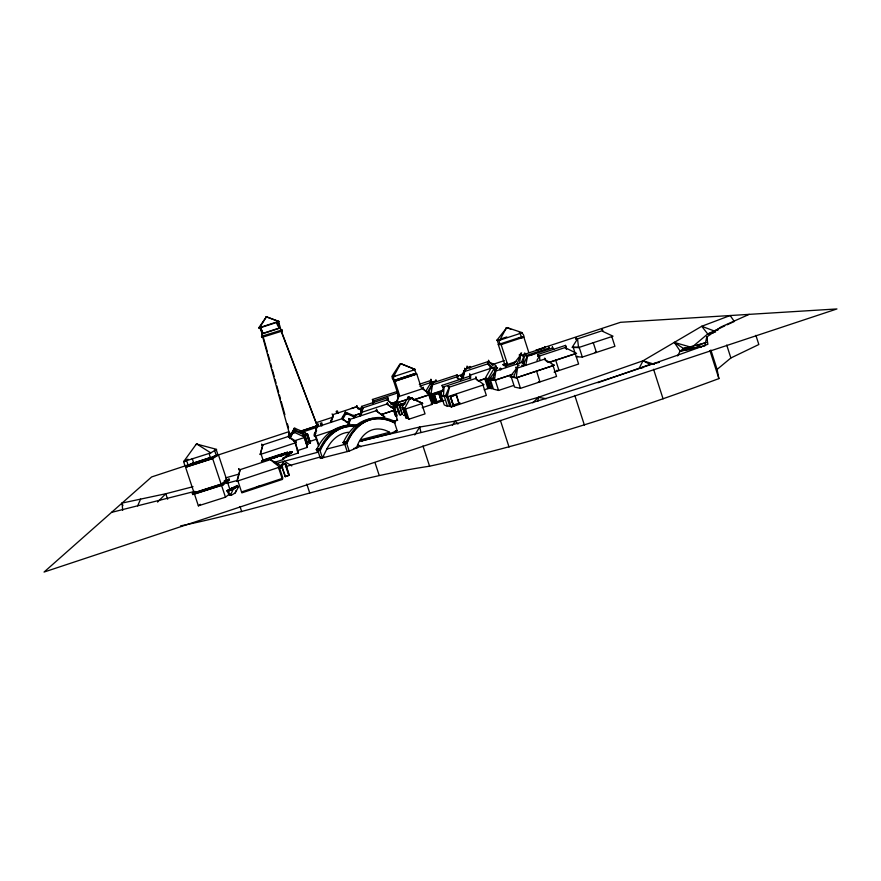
<?xml version="1.0" encoding="UTF-8"?>
<svg xmlns="http://www.w3.org/2000/svg" width="881" height="881" viewBox="0 0 881 881"><rect width="100%" height="100%" fill="white"/><g stroke="black" fill="none" stroke-linecap="round" stroke-linejoin="round"><path stroke-width="1.32" d="M537.608 354.636L538.258 356.706L537.553 354.614L565.492 345.396L566.186 347.488L565.492 345.396M282.713 458.153L298.384 452.966L295.575 443.066M444.068 386.704L439.971 395.129L443.407 396.472L444.068 386.704L469.529 378.301M468.031 367.003L467.018 366.089L466.732 367.432M296.082 442.636L288.175 436.536L262.857 444.894L260.192 454.497L296.082 442.636L296.181 441.403L288.197 436.425M537.961 401.152L538.324 397.331L643.031 360.781L701.728 326.278L730.173 315.53L734.302 321.477L727.144 324.792M295.498 428.618L295.355 430.049L305.498 434.818L305.476 432.692L295.498 428.618L293.946 429.124L289.232 437.13M289.827 438.65L292.999 432.989L294.628 432.461L294.794 430.952L305.013 435.082M293.946 429.124L290.664 436.106M292.999 432.989L293.197 431.47L294.794 430.952M523.259 363.699L524.239 356.188L548.411 348.215M346.222 412.66L345.308 411.757L344.978 413.002M516.178 377.883L517.488 368.06L544.37 359.184L554.303 365.274L516.178 377.883L509.978 376.826L517.753 366.925M519.614 362.961L520.594 355.605L544.271 347.797M491.08 379.27L492.92 379.645L492.027 379.931L495.585 370.978L489.109 379.348L494.428 380.427L495.805 371.011L521.552 362.509L525.726 365.108M290.168 436.062L290.003 433.089M237.87 480.839L241.846 492.864L282.438 479.407L282.724 477.645L279.2 466.974M432.461 384.887L428.034 392.992L430.974 394.214L432.461 384.887L456.347 377.013L460.686 379.986M281.667 478.647L282.548 478.735L282.239 477.799L282.129 478.471L241.526 491.917M288.803 436.591L288.693 433.485L289.1 434.74M283.517 455.18L283.528 454.607L281.435 455.664M279.673 467.095L270.346 459.662L240.106 469.661L236.758 481.29L279.673 467.095L280.037 465.256L270.39 459.497M526.012 364.062L527.554 356.265L552.057 348.182L554.16 349.603M281.491 455.84L283.594 454.783M442.097 385.327L442.78 387.42L442.13 385.36L469.969 376.132L470.652 378.213L469.969 376.132M361.177 414.995L361.772 412.308L386.935 404.005L395.338 409.918L381.33 414.544L394.281 410.216M278.429 456.226L268.463 459.508M373.335 403.399L373.929 400.789L396.957 393.19L398.873 394.666M348.579 425.457L349.988 419.345L376.055 410.744L384.7 416.9L380.878 418.167M470.058 378.83L470.961 374.877L490.915 368.302L484.913 378.786L487.722 379.359L491.532 378.103M462.966 378.852L464.694 371.463L487.744 363.864L492.083 366.97M276.667 457.437L276.711 456.854L274.52 457.955M331.399 421.944L333.183 414.533L356.365 406.89L361.783 410.788M362.223 411.383L363.082 407.782L387.089 399.864L395.007 406.086L391.208 407.341M447.108 396.935L449.486 387.1L475.542 378.5L484.043 384.733L447.108 396.935L445.279 396.241L449.31 387.045M237.749 479.242L240.194 469.485M337.489 428.893L314.517 436.48L316.874 427.01L342.081 418.695L349.228 423.926M262.901 444.773L260.192 454.497M398.597 396.604L395.04 404.985L396.12 405.745L398.597 396.604L422.693 388.664L430.269 394.468L413.828 399.897M271.667 458.66L271.722 458.076L268.518 459.32M270.236 458.439L286.38 452.581M315.266 435.027L314.396 435.313L316.863 426.911M331.201 420.953L333.183 414.533M347.973 425.501L349.933 419.257M360.549 415.865L361.772 412.308M235.238 492.908L238.233 487.369L237.231 485.519L226.88 490.761L229.28 494.891L231.263 495.342L235.238 492.908L235.976 490.673M322.039 423.992C322.644 421.592 318.801 423.442 321.058 424.466M337.665 411.967C338.128 409.522 334.56 411.856 336.983 412.407M354.019 417.836C356.155 415.579 352.048 414.07 353.699 416.856M499.593 368.853L500.441 368.115L501.41 368.985M525.715 353.975L525.142 354.614M516.949 363.919L520.594 355.605M516.74 369.194L513.381 377.398L514.306 377.101L511.101 376.561L514.504 387.067L520.484 388.345L556.55 376.418L553.059 365.615L516.982 377.542L520.484 388.345M521.497 362.245L523.997 356.177M294.54 431.205C295.091 428.97 291.666 430.952 293.891 431.591M409.236 397.661C409.896 395.547 406.394 397.012 408.355 398.036M137.634 505.881L140.586 499.131M460.884 379.645L464.694 371.463M359.47 415.634L363.082 407.782M372.905 402.958L373.929 400.789M523.622 363.974L527.312 356.243M348.491 432.252A51.924 34.811 77.1 0 0 326.84 449.046L322.435 457.9L319.88 450.158M677.643 355.935L680.143 351.079L683.546 348.524L705.879 342.698M654.374 364.271L643.031 360.781L639.154 368.28L597.935 382.706M404.148 409.445L409.72 398.917L411.416 398.355L422.649 403.333L404.148 409.445L401.703 407.793L407.892 397.926L409.72 398.917M393.477 376.705L400.481 363.996L401.571 363.677L399.809 364.249L392.067 376.154L393.477 376.705L415.314 369.524L401.163 363.82L400.216 364.095M506.685 327.809L496.884 340.209L499.692 340.187L506.344 327.974L507.599 327.545M342.5 419.797L345.517 414.279L347.114 413.751L354.019 416.9M487.722 379.359L493.944 368.732L496.51 369.602M289.75 437.306L293.197 431.47M536.914 360.406L539.557 355.99L565.062 347.577L576.559 353.38L549.237 362.41M425.765 391.274L431.04 382.464L419.797 386.164M342.048 417.704L344.845 413.09L345.517 414.279M432.296 384.193L426.856 393.102L429.41 392.265M266.227 317.028L258.739 327.875L259.366 328.073L266.238 317.039C269.355 316.004 264.08 317.766 266.37 316.962M414.753 434.95L419.752 427.021L455.114 421.14L538.324 397.331L546.297 398.708M577.54 338.866L572.099 347.444L578.564 347.577L613.022 336.201L601.701 330.893L577.54 338.866L578.564 347.577M452.382 425.314L455.114 421.14L457.933 424.047M196.937 444.134L216.627 449.365L210.79 452.878L183.689 461.6L196.089 444.409M316.609 430.6L314.242 433.904L314.517 436.48M330.43 421.129L332.633 418.079M314.396 435.313L315.993 433.1M347.268 425.622L349.515 422.539M210.119 452.977C208.169 451.601 210.603 461.248 212.222 458.583M210.933 459.067L188.005 466.368L193.699 462.977L192.223 458.527M278.848 468.461L284.321 461.248L318.647 452.019M466.666 368.181L460.499 376.275L462.646 376.749L465.597 368.93L488.206 361.562C497.291 365.813 496.124 365.813 496.245 366.694M513.898 363.611L521.464 353.931M492.027 379.931L493.712 377.828M284.464 457.602L282.702 459.662L273.892 462.569M289.607 453.407L292.107 452.283L287.052 454.86L282.702 459.662L292.107 452.283L291.908 451.678L279.475 455.169L286.854 452.911L287.063 453.517M157.578 502.071L165.771 493.756L193.038 486.697M532.752 402.859L538.324 397.331M322.215 425.655L321.356 425.93M692.752 346.574L707.729 333.943L724.766 325.904M180.539 525.891C264.245 508.855 344.923 478.824 429.576 466.203C528.148 444.641 624.376 413.729 718.896 378.599L717.09 369.414L730.867 357.983L758.827 344.515L755.887 335.331M194.426 493.933L198.368 505.826L225.459 497.192L229.159 494.274M198.368 505.826L200.394 504.317M194.547 491.95L192.355 493.47L192.73 494.615L223.157 484.891L229.489 480.211L229.115 479.088L225.239 480.332M192.355 493.47L222.783 483.746L229.115 479.088M191.915 463.494L185.583 467.271L194.04 492.787L221.131 484.121L226.769 479.991L218.477 454.948L193.181 463.087M236.493 486.863L233.575 488.801L231.406 488.052M457.096 374.899L457.724 376.837L457.096 374.899L430.93 383.521L431.558 385.471L430.93 383.521M185.583 467.271L212.673 458.56L218.477 454.948M212.09 458.329L216.12 455.818M236.515 487.193C229.655 487.358 227.617 493.173 237.947 486.037M234.181 488.856L234.842 488.206L228.432 490.398L228.686 491.08L232.055 489.682M236.593 487.402L237.22 486.775M227.375 490.607C240.216 484.01 222.871 492.259 228.564 490.717M230.943 489.142L236.097 487.127M183.689 461.6L187.939 459.155M395.106 380.151C392.871 382.046 390.646 375.702 393.367 375.791M498.602 344.493L499.99 344.042L498.624 339.681L497.181 340.143L498.591 344.482L499.175 344.273M522.059 337.654C528.182 336.223 515.903 327.534 522.059 337.654L519.162 337.709L520.208 337.346M197.036 444.178C199.348 443.385 192.708 445.588 197.036 444.178L210.79 452.878M187.576 466.512C188.93 457.878 180.098 460.069 186.243 466.963M216.197 449.574L214.512 450.147L216.308 455.73L218.048 455.136L216.208 449.563L215.471 449.762M520.638 333.249L521.189 333.04M212.629 458.516L221.131 484.121M284.662 454.354L287.669 452.823L287.47 452.217L267.384 459.067M394.259 376.374C390.856 377.938 397.045 381.98 395.932 380.834M395.084 376.132L393.598 376.627M415.447 374.414C418.001 374.987 413.585 368.765 414.312 369.778M415.017 369.591L414.433 369.8M749.191 314.363L720.944 326.972L706.716 337.027L704.855 345.881L680.143 351.079L674.284 342.412L691.75 347.422M231.956 488.294L236.967 486.103M507.511 327.589L506.795 327.842M317.843 450.687L320.387 458.417L349.239 451.072L357.631 447.493L357.157 446.061A43.147 28.335 76.8 0 1 389.534 432.285L389.986 433.683L361.408 441.073L360.957 439.707L389.534 432.285M389.986 433.683L397.155 430.622L394.677 423.056A66.978 43.929 77.2 0 0 362.994 422.957M505.881 328.106L507.269 327.666L522.4 332.71L499.692 340.187M401.318 405.403L400.481 405.667M320.387 458.417L323.999 456.887M361.408 441.073L363.809 440.06M351.486 434.19A66.978 43.929 77.2 0 0 346.651 443.209L347.103 443.088A66.989 43.929 77.2 0 1 395.129 422.946L395.162 421.151L394.622 421.371A70.028 45.911 77.3 0 0 346.574 441.458L342.951 442.482L343.975 443.903M354.889 426.129A68.244 45.669 77.4 0 0 320.508 449.993L319.979 448.396A69.467 46.484 77.4 0 1 356.739 424.95M342.951 442.482L346.574 441.458M320.508 449.993L316.797 451.039L316.268 449.442L319.979 448.396M228.267 490.893L233.487 488.724L230.8 494.417L229.28 494.891L228.267 490.893L226.88 490.761M523.314 337.269L522.697 337.478M279.431 328.261C281.149 328.745 275.004 324.087 277.251 321.862C280.455 320.783 278.066 329.637 279.85 327.853M279.068 328.106C275.103 317.567 279.629 321.851 280.764 330.078M502.478 344.13L500.045 344.042M187.708 466.545L186.034 467.073M259.763 327.567L260.644 327.291L259.818 327.556L262.131 333.646L262.67 333.459L260.655 327.28M263.1 333.58L260.622 327.622L262.373 333.822M193.38 463.12L191.893 463.56L192.598 463.296M262.23 461.049L266.921 459.32M262.34 461.358L267.02 459.629M268.364 459.408L271.877 458.109M500.067 340L500.749 339.78M285.422 476.291L287.647 475.476M285.521 463.681L281.358 465.102L285.169 476.632L289.32 475.211L285.521 463.681L288.968 475.244M285.169 476.632L289.32 475.211M277.746 321.719L277.008 321.95M287.47 452.217L280.136 455.169M286.854 452.911L279.486 455.873L285.763 453.275M291.908 451.678L284.486 454.343L287.052 454.86M284.519 454.651L290.807 452.041L271.766 458.516M696.893 345.66L705.89 342.566M412.848 369.381L413.464 369.161L412.671 369.447M266.591 316.94L279.189 321.62L259.366 328.073M184.999 461.06L185.979 460.763M185.197 461.104L184.206 461.391M406.46 417.418L408.883 419.213L425.038 413.872L421.68 403.597M440.974 394.886L444.244 404.919L447.526 406.394L449.993 405.579M453.605 404.974L460.003 402.859M557.574 370.549L558.136 370.394M490.155 379.083L493.426 389.149L498.569 390.437L513.568 385.482M554.083 372.145L578.608 364.029L573.168 347.169L577.969 347.268M451.413 406.978L448.011 396.538L446.403 395.932L449.773 406.251L451.413 406.978L486.345 395.415L482.964 384.986M453.429 406.284L450.576 396.582L453.814 406.24M459.232 404.357L456.413 394.424L450.202 396.395L453.539 406.328M256.657 486.995L260.391 485.761M500.617 338.976L506.828 336.938M498.294 344.548L501.124 344.592L507.555 364.393L504.637 364.062L498.294 344.548L519.427 337.588M501.124 344.592L523.832 337.115L528.633 351.96M398.851 396.89L393.521 380.614L415.006 373.533L416.79 374.051L421.36 388.036M396.428 379.733L413.541 374.095L415.061 374.546L396.472 380.658M393.521 380.614L394.963 381.242L416.79 374.051M372.685 400.315L372.432 399.478L397.738 391.329M419.301 384.292L430.567 380.57L432.604 382.112M351.299 408.476L355.054 407.231M432.13 382.101L435.401 381.021M361.794 407.286L361.529 406.427L387.827 397.738L388.455 399.699M210.394 457.569L151.609 476.951L44.05 572.055L836.95 308.945L620.532 322.303L535.637 350.308M213.004 456.699L288.759 431.723M316.191 422.671L333.172 417.076M357.994 408.883L361.915 407.595L361.529 406.416M457.261 376.154L462.492 374.425M492.534 364.514L504.284 360.637M536.342 350.319L542.74 348.215M531.177 354.966L533.754 354.118M300.983 431.073L318.162 425.402M492.072 367.917L495.54 366.771L497.578 368.225M288.373 435.302L290.961 434.454M300.036 431.459L318.173 425.468L317.909 423.838L318.327 425.105M514.328 363.236L506.619 365.78L503.359 365.395L503.073 364.525L507.115 363.247M301.754 432.318L317.303 427.186M503.073 364.525L506.322 364.888L516.376 361.485M355.23 415.171L360.395 413.464M353.843 415.678L361.419 413.178M392.111 403.157L397.287 401.439M390.768 403.674L397.078 401.593M391.616 404.016L396.692 402.342M392.375 404.038L396.296 402.771L391.142 404.511M408.101 399.104L397.694 402.54L399.996 405.866L404.853 404.258M391.924 404.676L395.602 403.531L399.17 414.235L400.15 414.995L402.463 414.268L399.534 405.326M406.868 399.699L397.76 402.518M395.426 403.883L392.893 404.72L395.426 403.883L396.417 406.912L393.983 407.639M306.775 434.19L307.524 433.937L310.464 443.066L309.716 443.308L306.775 434.19L309.716 443.308M303.031 435.632L305.498 434.818M306.786 434.421L307.59 434.157L310.464 443.066M304.11 435.588L305.112 435.258L304.11 435.919M346.288 422.164L350.021 420.931M396.054 404.709L397.001 405.359L400.888 404.082M415.105 399.39L429.322 394.699L432.461 404.313L422.186 407.705M430.974 394.214L442.328 390.459M396.12 405.745L405.678 402.716M399.996 405.866L399.589 404.831L404.522 403.278M432.945 394.126L443.077 390.823L432.945 394.126L435.875 403.124M436.293 403.069L433.364 394.347L442.427 391.384M441.194 391.836L433.364 394.347M434.091 394.545L439.013 392.992L434.091 394.545L436.888 402.87L434.179 394.589M293.615 441.084L305.024 437.317L305.035 434.983L308.02 444.398L307.006 444.729L304.452 436.965M394.259 407.837L396.769 407.088L394.325 407.892M437.053 402.738L434.443 394.732L438.826 393.355L441.436 401.362L438.826 393.355M478.471 380.823L486.158 378.29L489.362 388.136L492.237 388.851L488.988 378.852L486.334 378.323L478.735 380.834M486.797 379.006L486.026 379.259L487.512 379.149M486.675 379.138L487.457 378.885M346.42 425.941L348.975 425.105M402.848 408.52L403.905 408.178M406.934 417.429L405.855 417.77L402.738 408.244L403.894 408.266M404.269 408.421L403.212 408.773L406.273 418.079L407.33 417.726L404.588 409.357M395.591 412.242L399.181 411.053M443.407 396.472L446.645 395.316M512.709 374.326L495.21 380.107L498.569 390.437M549.502 362.223L575.271 353.71M307.425 442.218L316.158 439.322M494.428 380.427L512.676 374.392M431.15 401.989L433.562 401.185M309.694 443.055L310.442 442.813M450.576 396.582L456.226 394.798L450.687 396.626M306.995 444.354L307.998 444.002M441.172 400.172L433.419 402.738L430.313 393.234L431.822 393.84L434.961 403.465L444.2 400.403M267.527 458.605L280.202 454.409L282.713 455.048M577.661 356.32L576.262 356.75L582.33 357.08L614.927 346.31L611.777 336.52M266.822 459.32L279.563 455.114L282.074 455.752M269.355 458.737L262.12 460.598L267.626 458.605L261.382 461.336L266.789 459.728M267.945 459.375L284.574 453.88M271.656 458.583L290.906 452.349M276.766 457.041L274.63 457.547M297.073 450.764L307.392 447.35L304.319 435.577M594.961 352.543L595.644 352.29M484.198 389.843L489.748 388.08L486.675 378.731L485.905 378.984L488.977 388.334M393.664 421.536L397.562 420.248L393.311 407.297M258.739 327.875L278.825 321.334M261.657 333.778L262.945 336.146L261.657 333.778L280.015 327.798L281.072 330.232L281.931 329.957L282.272 331.014L281.116 331.146L317.226 425.71L281.413 331.278M263.188 333.547L280.323 327.974M263.287 337.192L261.877 337.412L261.525 336.344L281.931 329.957M261.525 336.344L262.945 336.146M261.877 337.412L282.272 331.014M414.147 373.83C416.339 373.181 412.209 374.469 414.312 373.841M224.237 480.806L226.769 479.991M195.714 493.514L221.516 485.266L225.459 497.192M260.424 327.699L261.073 327.479M696.937 345.859L700.836 344.691M264.201 460.3L266.469 459.64M237.121 480.519L226.615 483.35M278.848 468.538L282.757 467.415M285.367 466.666L320.585 456.909M225.58 477.887L238.63 474.187M276.48 463.461L284.321 461.248L291.776 465.917M355.803 447.394C475.597 422.131 592.935 386.307 707.895 344.273L706.716 337.027L707.091 339.703M393.102 421.691L395.162 421.151M277.339 322.193L278.143 321.928M498.613 339.67L497.258 340.132M316.268 449.442L319.484 448.605M343.491 444.112L347.103 443.088M395.14 431.15L397.155 430.622M326.84 449.046L345.044 444.321M353.699 448.495L357.631 447.493M111.535 512.39L194.866 491.356M715.57 332.038L707.729 333.943L701.728 326.278L714.028 330.893L717.971 330.1M359.646 441.183L419.752 427.021L420.898 432.362M217.992 455.147L216.308 455.73M659.417 362.322L650.167 364.415L639.154 368.28L643.185 367.564M122.679 510.418L122.063 503.073L165.771 493.756L167.654 499.208M470.102 368.005C467.855 368.225 470.047 365.031 470.652 367.201M500.771 369.921L499.868 369.734M712.971 333.04L707.729 333.943L710.438 334.472M680.143 351.079L693.413 348.832M654.176 363.842L650.167 364.415L643.031 360.781M674.284 342.412L683.546 348.524L687.059 348.05M281.358 465.102L285.521 476.599M281.777 465.245L285.125 464.034L288.252 473.857M683.546 348.524L701.21 346.971M507.269 327.666L510.782 329.23M519.261 332.842L521.354 332.754M520.671 337.181L523.832 337.115M595.424 352.389L596.415 352.422L593.254 342.643M354.746 416.405L355.726 417.275M430.886 382.96L430.291 382.761M552.101 365.075L554.303 365.274M227.496 490.97L228.686 491.08M556.374 370.416L557.64 370.56M487.744 363.864L491.532 367.917M539.932 381.847L536.562 371.077M538.368 381.869L539.359 382.035M463.428 376.495L461.391 376.044L462.206 378.555M401.097 363.809L415.314 369.524M487.336 388.136L487.964 388.598L484.77 378.742M430.567 380.57L432.373 382.189M521.618 352.863L520.429 353.435L521.067 354.426M440.599 392.541L441.799 396.241M440.852 392.684L441.987 395.877M266.723 316.874L279.189 321.62M422.693 388.664L427.759 392.97M428.794 393.851L430.269 394.468M355.021 416.184L346.409 412.572L347.114 413.751M441.601 401.229L438.903 392.959M409.555 397.375L422.649 403.333M294.628 432.461L305.024 437.317M434.961 403.465L432.153 402.132L429.465 393.906M431.139 403.674L432.461 404.313M357.664 444.586L361.023 446.733M349.691 423.662L342.081 418.695M399.038 405.128L402.11 414.389M356.309 406.824L362.278 410.865M336.916 413.354C339.967 414.081 336.52 410.072 336.784 413.2M497.578 367.873L496.3 367.95L496.366 369.227M491.246 367.311L490.177 367.234L489.825 368.247M517.852 366.397L517.576 364.91L519.173 365.252M386.847 403.939L395.338 409.918M395.007 406.086L387.089 399.864M236.846 485.739L238.233 487.369M407.33 417.726L406.251 418.068L403.135 408.509M228.972 493.041L231.263 495.342M488.019 361.54L493.085 365.571M545.075 359.988L548.037 362.476M396.56 419.4L397.562 420.248M476.258 379.27L478.086 380.911M384.7 416.9L376.055 410.744M457.173 377.839L458.825 379.513M565.062 347.577L566.648 349.416M464.75 368.831L464.628 368.225L465.047 369.546M544.91 347.819L544.557 346.53L544.777 347.543M464.981 369.436L464.926 368.93M320.794 425.545L321.268 424.202L322.446 425.005M431.624 381.88L430.578 381.352L430.06 382.398M524.173 354.272L524.624 352.995L525.726 353.755M523.27 365.703L522.059 365.086L521.453 366.298M372.443 399.467L373.048 401.34M376.462 409.313L376.958 410.843L376.771 410.161M356.739 405.634L357.179 406.978M262.098 445.357L261.69 444.079L262.109 445.224M388.433 399.633L387.816 397.749M544.876 358.677L545.229 359.305L544.7 358.082M315.905 426.811L315.673 426.151L316.169 427.626M239.037 469.364L238.729 468.604L239.18 469.826M238.993 469.617L239.236 470.025M436.04 380.416C435.291 378.522 436.723 382.431 435.941 380.46M271.183 458.737C270.346 456.567 272.042 461.27 271.172 458.979M521.993 361.838L522.356 362.642L521.937 361.639M361.882 407.551L362.168 408.366L361.904 407.485M360.781 412.088C360.142 410.282 361.463 414.268 360.847 412.275M332.126 413.883L332.379 414.676M122.063 503.073L122.922 505.672M342.709 417.935C342.103 416.151 343.403 420.094 342.764 418.123M279.233 455.301L279.09 455.521M278.473 467.404L282.438 479.407M272.471 457.536L272.361 457.933M261.095 454.133L263.177 460.422M237.231 485.519L237.584 486.554M240.017 506.542L241.724 511.696M227.144 481.125L229.721 488.911M222.783 483.746L223.157 484.891M346.079 441.667L349.239 451.072M344.625 443.738L347.202 451.59M316.995 424.19L317.402 425.457M281.612 329.791L281.964 330.86M316.312 437.372L318.327 443.484M315.387 436.128L318.691 446.171M304.551 434.344L307.304 444.773M304.319 435.214L307.293 444.244M304.165 437.538L307.392 447.35M262.12 336.421L262.472 337.478M295.069 442.912L298.384 452.966M306.797 484.076L309.716 492.942M433.045 394.17L435.974 403.168M428.474 393.785L430.765 400.811M422.957 445.973L429.576 466.203M405.524 408.938L408.883 419.213M404.28 409.456L407.022 417.825M394.963 381.242L399.534 395.239M403.487 407.991L406.604 417.517M397.001 405.359L400.15 414.995M394.082 406.306L397.232 415.942L395.877 416.35L394.259 411.394M394.126 411.956L395.349 415.678M375.031 462.701L379.149 475.266M506.322 364.888L506.619 365.78M504.912 364.943L505.76 367.542M487.832 380.063L490.508 388.268L489.726 388.521L486.422 378.819M487.193 378.973L490.243 388.356M500.397 420.413L509.053 447.063M456.105 394.754L459.353 404.412M444.178 396.131L447.526 406.394M315.971 426.999L316.147 427.582M579.169 347.29L582.33 357.08M574.786 395.415L584.378 425.049M555.702 360.175L559.039 370.505M653.57 369.271L663.074 398.84M376.661 410.006L376.473 409.379M372.806 400.503L373.059 401.34M726.737 345.055L730.867 357.983M710.868 349.988L717.09 369.414M709.932 350.627L718.896 378.599M488.382 363.258C488.9 365.362 487.744 361.199 488.239 363.313M356.75 405.678L357.179 406.978M263.661 338.502L267.317 351.64M268.044 354.272L269.883 360.836M270.61 363.468L271.711 367.41M272.438 370.031L274.266 376.605M275.004 379.226L276.105 383.169M276.832 385.801L278.66 392.364M279.398 394.996L280.488 398.939M281.226 401.56L284.882 414.698M287.448 423.893L288.539 427.836M262.758 337.137L289.739 434.774M539.557 355.99L539.811 360.032M352.103 433.298A66.978 43.929 77.2 0 1 361.992 423.585M343.447 442.273A69.907 45.944 77.3 0 1 373.059 418.475M320.376 449.112A68.222 45.669 77.4 0 1 354.283 426.294M316.764 449.233A69.335 46.506 77.5 0 1 348.931 425.578M397.452 395.789L397.915 397.21L397.463 395.811M293.703 429.917C295.025 432.053 295.531 429.058 293.891 428.397C295.697 426.745 295.388 429.686 293.703 429.917M552.354 346.883L552.861 348.303L552.376 346.85M488.481 360.362L488.922 361.673L488.537 360.384M494.472 370.174L494.968 371.683L494.527 370.207M575.612 337.599L576.306 339.537L575.612 337.599M432.119 382.64C433.32 385.779 434.476 380.24 432.119 382.64M493.085 368.247C494.362 371.606 495.596 365.692 493.085 368.247M516.068 367.179L516.596 368.765L516.101 367.168M519.338 354.845L519.812 356.232L519.405 354.867M602.053 328.877L602.747 330.815L602.152 328.844M522.962 355.406L523.435 356.827L522.984 355.395M292.955 432.252C293.902 435.17 295.234 430.17 292.955 432.252M345.506 413.53C346.431 416.405 347.742 411.493 345.506 413.53M409.742 398.113C410.733 401.174 412.121 395.943 409.742 398.113M423.078 387.332L423.552 388.752L423.078 387.332M548.676 346.927L549.149 348.347L548.742 346.949M430.93 379.337L431.371 380.647L430.93 379.337M448.209 386.219L448.715 387.761L448.275 386.307M463.56 370.692L464.012 372.057L463.626 370.769M469.749 374.051L470.234 375.504L469.782 374.073M475.927 377.068L476.434 378.61L475.927 377.068M526.32 355.439L526.805 356.893L526.32 355.439M403.696 415.414L404.632 415.127L403.762 415.38M414.235 400.073L411.978 397.816L414.235 400.073M387.354 402.672L387.805 404.115L387.354 402.672M289.1 436.624L288.627 435.192L289.111 436.624M348.755 418.519L349.228 420.006L348.755 418.519"/></g></svg>
